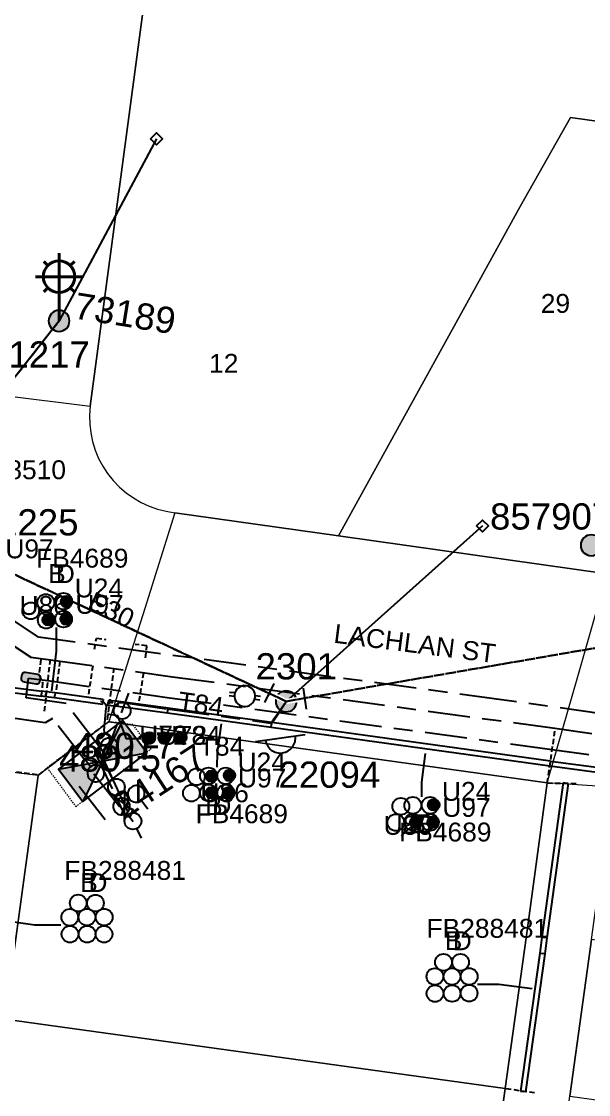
# Model space of a CAD drawing. Header units: metres. Extents: x 307881 to 309377, y 6244646 to 6245709.
# Drawn here: x 308475.5 to 308529.6, y 6245183.1 to 6245285.4 of the extents above; entities that cross this region are included whole.
import ezdxf
from ezdxf.enums import TextEntityAlignment as Align

# ---------------------------------------------------------------- set-up
doc = ezdxf.new("R2010")
doc.units = ezdxf.units.M
for name, pattern in [('Cable Exist OH', [1, 1, 0]), ('Cable Exist UG', [8.2, 4, -1.2, 1.8, -1.2]), ('Dash', [5, 3, -2]), ('DASHED', [0.75, 0.5, -0.25]), ('HIDDEN', [0.375, 0.25, -0.125]), ('HIDDEN2', [0.1875, 0.125, -0.0625])]:
    doc.linetypes.add(name, pattern=pattern)
doc.layers.get('0').update_dxf_attribs({"color": 6})
for name, color, linetype in [('_User Miscellaneous7', 7, 'Continuous'), ('_User Miscellaneous9', 7, 'Continuous'), ('Duct_SP_EXT', 7, 'Continuous'), ('Equip_HV_EXT', 7, 'Continuous'), ('Equip_LV_EXT', 7, 'Continuous'), ('Equip_SL_EXT', 7, 'Continuous'), ('Equip_SP_HV_EXT', 7, 'Continuous'), ('Equip_SP_SL_EXT', 7, 'Continuous'), ('Mains_HV_EXT', 7, 'Continuous'), ('Mains_LV_EXT', 7, 'Continuous'), ('Mains_SL_EXT', 7, 'Continuous'), ('Services_SP_EXT', 7, 'Continuous'), ('Sub_SP_EXT', 7, 'Continuous'), ('SupportsOH_SP_TR_HV_LV_SL_EXT', 7, 'Continuous'), ('Trench_SP_EXT', 7, 'Continuous')]:
    doc.layers.add(name, color=color, linetype=linetype)
for name, color, linetype, lineweight in [('Cadastre Buildings_SP_EXT', 9, 'Continuous', 5), ('Cadastre Land Parcels_SP_EXT', 9, 'Continuous', 5), ('Cadastre Other Property_SP_EXT', 9, 'HIDDEN', 5), ('Cadastre Roads_SP_EXT', 9, 'Continuous', 5)]:
    doc.layers.add(name, color=color, linetype=linetype, lineweight=lineweight)
doc.layers.add('UNKNOWN_FEATURES', color=1, linetype='DASHED', plot=False)
doc.styles.add('iecARIAL', font='arial.ttf', dxfattribs={"height": 2})
doc.styles.add('IESYMBOL1', font='isocp.shx')
doc.styles.add('POLE_LABEL', font='arial.ttf')
doc.styles.add('SLCP_LABEL', font='arial.ttf', dxfattribs={"height": 3.5})
doc.styles.get("Standard").update_dxf_attribs({"font": 'arial.ttf'})
doc.styles.add('SWITCH_LABEL', font='arial.ttf', dxfattribs={"height": 2.5})

# ---------------------------------------------------------------- blocks, each defined once
blk = doc.blocks.new('*U106')
for points in [[(0, 0), (3.68, 2.2), (3.97, -1.63)], [(0, 0), (-3.97, 1.63), (-3.68, -2.2)]]:
    blk.add_hatch(color=256).paths.add_polyline_path(points)
for p, q in [((3.68, 2.2), (-3.68, -2.2)), ((-3.97, 1.63), (3.97, -1.63))]:
    blk.add_line(p, q)
blk.add_lwpolyline([(-3.68, -2.2), (3.97, -1.63), (3.68, 2.2), (-3.97, 1.63)], close=True)
for tag, height, flags, p in [('ASSET_NUM', 2.5, 8, (2, 2)), ('STREET_CODE', 0.2, 9, (1.5, 0)), ('CONSTRUCTED_VOLTAGE', 0.2, 9, (1.5, -0.2)), ('OPERATING_VOLTAGE', 0.2, 9, (1.5, -0.6)), ('ORIENTATION', 0.2, 9, (1.5, -0.8)), ('OWNED_BY', 0.2, 9, (1.5, -1)), ('NO_PHASES', 0.2, 9, (1.5, -0.4)), ('OPERATED_BY', 0.2, 9, (1.5, -1.2)), ('SECONDARY_VOLTAGE', 0.2, 9, (1.5, -1.6)), ('STATE', 0.2, 9, (1.5, -1.8)), ('MAINTAINED_BY', 0.2, 9, (1.5, -1.4)), ('PARENT', 0.2, 9, (1.5, -2)), ('SUBSTATION_TYPE', 0.2, 9, (1.5, -2.2)), ('STREETNAME', 0.2, 9, (1.5, -3)), ('USAGE', 0.2, 9, (1.5, -2.4)), ('LEGEND', 0.2, 9, (1.5, -2.6)), ('LOCATION', 0.2, 9, (1.5, -2.8)), ('SUBURB', 0.2, 9, (1.5, -3.2)), ('Z', 0.2, 1, (1.5, -3.6)), ('NOTES', 0.2, 9, (1.5, -3.4))]:
    blk.add_attdef(tag, text='', height=height, dxfattribs=dict(flags=flags)).set_placement(p, align=Align.MIDDLE_LEFT)
blk = doc.blocks.new('DUCT_EXT')
blk.add_circle((0, 0.8), 0.8)
at = {"flags": 1}
blk.add_attdef('Z', (0, 0), '', height=0.2, dxfattribs=at)
at = {"flags": 9}
for tag, p in [('DUCT_CODE', (0, 0)), ('XSECT_TYPE', (0, -0.2)), ('STATE', (0, -0.6)), ('FB_REFERENCE', (0, -0.4)), ('NOTES', (0, -0.8))]:
    blk.add_attdef(tag, text='', height=0.2, dxfattribs=at).set_placement(p, align=Align.MIDDLE_LEFT)
blk = doc.blocks.new('LV_OH_LINKS_OPEN_EXT')
for p, q in [((-0.17, 4.97), (-0.17, 5.46)), ((0.17, 4.97), (0.17, 5.46)), ((-0.17, 3), (-0.17, 2.5)), ((0.17, 3), (0.17, 2.5))]:
    blk.add_line(p, q)
blk.add_lwpolyline([(0, 2.99, 1), (0, 4.98, 1)], format="xyb", close=True)
at = {"flags": 9}
for tag, p in [('ACTUAL_STATUS', (0, 0)), ('CONSTRUCTED_VOLTAGE', (0, -0.2)), ('OPERATING_VOLTAGE', (0, -0.6)), ('ORIENTATION', (0, -0.8)), ('OWNED_BY', (0, -1)), ('NO_PHASES', (0, -0.4)), ('STATE', (0, -1.2)), ('SWITCH_TYPE', (0, -1.4)), ('USAGE', (0, -1.6)), ('LEGEND', (0, -1.8)), ('NOTES', (0, -2))]:
    blk.add_attdef(tag, text='', height=0.2, dxfattribs=at).set_placement(p, align=Align.MIDDLE_LEFT)
at = {"flags": 1}
blk.add_attdef('Z', (0, 0), '', height=0.2, dxfattribs=at)
blk = doc.blocks.new('SL_LANTERN_EXT')
at = {"lineweight": 40}
for p, q in [((0, 1.97), (0, 6.47)), ((-1.46, 5.68), (-1.06, 5.28)), ((1.46, 5.68), (1.06, 5.28)), ((-2.25, 4.22), (2.25, 4.22)), ((-1.46, 2.76), (-1.06, 3.16)), ((1.46, 2.76), (1.06, 3.16)), ((0, 0), (0, 2.72))]:
    blk.add_line(p, q, dxfattribs=at)
blk.add_circle((0, 4.22), 1.5, dxfattribs=at)
at = {"color": 7, "style": 'iecARIAL', "flags": 8}
blk.add_attdef('ASSET_NUM', (1.5, 1.5), '', height=2.5, dxfattribs=at)
for tag, p, height, flags in [('CONSTRUCTED_VOLTAGE', (0.98, -0.65), 0.2, 9), ('CONTROL_TYPE', (0.98, -0.85), 0.2, 9), ('LANTERN_PURPOSE', (0.98, -1.05), 0.2, 9), ('LNUMBER', (2.18, -3.25), 2.5, 8), ('OPERATING_VOLTAGE', (0.98, -1.65), 0.2, 9), ('ORIENTATION', (0.98, -1.85), 0.2, 9), ('OWNED_BY', (0.98, -2.05), 0.2, 9), ('LANTERN_TYPE', (0.98, -1.25), 0.2, 9), ('NO_PHASES', (0.98, -1.45), 0.2, 9), ('STATE', (0.98, -2.25), 0.2, 9), ('USAGE', (0.98, -2.45), 0.2, 9), ('CEXIST', (0.98, -2.65), 0.2, 9), ('CNEW', (0.98, -2.85), 0.2, 9), ('CNUMBER', (0.98, -3.05), 0.2, 9), ('CREMOVE', (0.98, -3.25), 0.2, 9), ('CREPLACE', (0.98, -3.45), 0.2, 9), ('LKINGHEIGHT', (0.98, -3.65), 0.2, 9), ('LBRACKET', (0.98, -3.85), 0.2, 9), ('LBRACKETVOCAB', (0.98, -4.05), 0.2, 9), ('LCATEGORY', (0.98, -4.25), 0.2, 9), ('LCHARGE1', (0.98, -4.45), 0.2, 9), ('LCHARGE1PERCENT', (0.98, -4.65), 0.2, 9), ('LCHARGE2', (0.98, -4.85), 0.2, 9), ('LCHARGE2PERCENT', (0.98, -5.05), 0.2, 9), ('LCHARGE3', (0.98, -5.25), 0.2, 9), ('LCHARGE3PERCENT', (0.98, -5.45), 0.2, 9), ('LEXIST', (0.98, -5.65), 0.2, 9), ('LLAMP', (0.98, -5.85), 0.2, 9), ('LLAMPVOCAB', (0.98, -6.05), 0.2, 9), ('LMAST', (0.98, -6.25), 0.2, 9), ('LMASTVOCAB', (0.98, -6.45), 0.2, 9), ('LNEW', (0.98, -6.65), 0.2, 9), ('LANTNUMBER', (0.98, -6.85), 0.2, 9), ('LOUTREACH', (0.98, -7.25), 0.2, 9), ('LOUTREACHVOCAB', (0.98, -7.45), 0.2, 9), ('LRATECODE', (0.98, -7.65), 0.2, 9), ('LREMOVE', (0.98, -7.85), 0.2, 9), ('LREPLACE', (0.98, -8.05), 0.2, 9), ('LTYPE', (0.98, -8.25), 0.2, 9), ('STREETNAME', (0.98, -9.25), 0.2, 9), ('LTYPEVOCAB', (0.98, -8.45), 0.2, 9), ('LEGEND', (0.98, -8.65), 0.2, 9), ('LOCATION', (0.98, -8.85), 0.2, 9), ('NOTES', (0.98, -9.05), 0.2, 9), ('SUBURB', (0.98, -9.45), 0.2, 1)]:
    blk.add_attdef(tag, p, '', height=height, dxfattribs=dict(flags=flags))
blk = doc.blocks.new('CCP_EXT')
at = {"flags": 9}
for tag, p in [('STATE', (0, -1.8)), ('USAGE', (0, -1.2)), ('LEGEND', (0, -1.4)), ('LIFE_SUPPORT', (0, -1.6)), ('NOTES', (0, -2))]:
    blk.add_attdef(tag, text='', height=0.2, dxfattribs=at).set_placement(p, align=Align.MIDDLE_LEFT)
blk.add_wipeout([(0, 0.57), (0.57, 0), (0, -0.57), (-0.57, 0)])
blk.add_lwpolyline([(-0.57, 0), (0, 0.57), (0.57, 0), (0, -0.57), (-0.57, 0)])
at = {"flags": 1}
blk.add_attdef('Z', (0, 0), '', height=0.2, dxfattribs=at)
at = {"flags": 9}
for tag, p in [('CCP_TYPE', (0, 0)), ('CONSTRUCTED_VOLTAGE', (0, -0.2)), ('OPERATING_VOLTAGE', (0, -0.6)), ('ORIENTATION', (0, -0.8)), ('OWNED_BY', (0, -1)), ('NO_PHASES', (0, -0.4))]:
    blk.add_attdef(tag, text='', height=0.2, dxfattribs=at).set_placement(p, align=Align.MIDDLE_LEFT)
blk = doc.blocks.new('POLE_EXT')
blk.add_hatch(color=256).paths.add_polyline_path([(-1, 0, 1), (1, 0, 1)])
blk.add_lwpolyline([(-1, 0, 1), (1, 0, 1)], format="xyb", close=True)
for tag, height, flags, p in [('pNumber', 2.5, 8, (-17.84, 2.07)), ('OWNED_BY', 0.2, 9, (1.35, -0.4)), ('SPECIAL_USE', 0.2, 9, (1.35, -0.8)), ('STATE', 0.2, 9, (1.35, -1)), ('PARENT', 0.2, 9, (1.35, -0.6)), ('cLV', 0.2, 9, (1.35, -1.4)), ('hDepth', 0.2, 9, (1.35, -1.6)), ('hDia', 0.2, 9, (1.35, -1.8)), ('cHV', 0.2, 9, (1.35, -2)), ('USAGE', 0.2, 9, (1.35, -1.2)), ('LBRACKET', 0.2, 9, (1.35, -2.2)), ('LExisting', 0.2, 9, (1.35, -2.4)), ('LANTNUMBER', 0.2, 9, (1.35, -2.6)), ('LOther', 0.2, 9, (1.35, -2.8)), ('LRemove', 0.2, 9, (1.35, -3)), ('cLinedev', 0.2, 9, (1.35, -3.4)), ('pExisting', 0.2, 9, (1.35, -3.8)), ('LEGEND', 0.2, 9, (1.35, -3.2)), ('LOCATION', 0.2, 9, (1.35, -3.6)), ('PFNUMBER', 0.2, 9, (1.35, -4)), ('pFooting', 0.2, 9, (1.35, -4.4)), ('pNew', 0.2, 9, (1.35, -4.6)), ('pRelocate', 0.2, 9, (1.35, -5)), ('pRemove', 0.2, 9, (1.35, -5.2)), ('NEWPFNUMBER', 0.2, 9, (1.35, -4.2)), ('pReplace', 0.2, 9, (1.35, -5.4)), ('pStay', 0.2, 9, (1.35, -5.6)), ('pType', 0.2, 9, (1.35, -5.8)), ('cspan', 0.2, 9, (1.35, -6)), ('STREETNAME', 0.2, 9, (1.35, -6.2)), ('SUBURB', 0.2, 9, (1.35, -6.4)), ('OPERATED_BY', 0.2, 9, (1.36, -7.01)), ('NOTES', 0.2, 9, (1.35, -6.6)), ('MAINTAINED_BY', 0.2, 9, (1.36, -6.81))]:
    blk.add_attdef(tag, text='', height=height, dxfattribs=dict(flags=flags)).set_placement(p, align=Align.MIDDLE_LEFT)
at = {"style": 'POLE_LABEL'}
for tag, height, flags, p in [('ASSET_NUM', 2.5, 8, (2, 2)), ('STRUCTURE_PLANT_NUMBER', 0.2, 9, (1.35, 0.03)), ('STREET_CODE', 0.2, 9, (1.35, -0.2))]:
    blk.add_attdef(tag, text='', height=height, dxfattribs=dict(at, flags=flags)).set_placement(p, align=Align.MIDDLE_LEFT)
at = {"flags": 1}
blk.add_attdef('Z', (1.35, -7.33), '', height=0.2, dxfattribs=at)
blk = doc.blocks.new('HV_STJ_EXT')
h = blk.add_hatch(color=256)
edge = h.paths.add_edge_path()
edge.add_ellipse((-0.59, 0.13), major_axis=(0.226, 0.226), ratio=1, start_angle=45, end_angle=135)
edge.add_line((-0.91, 0.13), (-0.91, -0.13))
edge.add_ellipse((-0.59, -0.13), major_axis=(0.226, 0.226), ratio=1, start_angle=135, end_angle=225)
edge.add_line((-0.59, -0.45), (0.59, -0.45))
edge.add_ellipse((0.59, -0.13), major_axis=(-0.226, 0.226), ratio=1, start_angle=135, end_angle=225)
edge.add_line((0.91, -0.13), (0.91, 0.13))
edge.add_ellipse((0.59, 0.13), major_axis=(-0.226, 0.226), ratio=1, start_angle=225, end_angle=315)
edge.add_line((0.59, 0.45), (-0.59, 0.45))
blk.add_lwpolyline([(-0.91, 0.13), (-0.91, -0.13, 0.414214), (-0.59, -0.45), (0.59, -0.45, 0.414214), (0.91, -0.13), (0.91, 0.13, 0.414214), (0.59, 0.45), (-0.59, 0.45, 0.414214)], format="xyb", close=True)
for tag, flags, p in [('ORIENTATION', 9, (1.5, 0)), ('Z', 1, (1.5, -0.8)), ('USAGE', 9, (1.5, -0.2)), ('LEGEND', 9, (1.5, -0.4)), ('NOTES', 9, (1.5, -0.6))]:
    blk.add_attdef(tag, text='', height=0.2, dxfattribs=dict(flags=flags)).set_placement(p, align=Align.MIDDLE_LEFT)
blk = doc.blocks.new('LV_UG_DFUSE_CLOSED_EXT')
for points in [[(1, 0), (0, 0)], [(5.04, 0.73), (2.16, -0.72)], [(5.05, -0.71), (2.16, 0.72)], [(6.2, 0.01), (7.2, 0.01)]]:
    blk.add_lwpolyline(points)
for centre in [(1.8, 0), (5.4, 0.01)]:
    blk.add_circle(centre, 0.8)
at = {"flags": 9}
for tag, p in [('ACTUAL_STATUS', (0, 0)), ('CONSTRUCTED_VOLTAGE', (0, -0.2)), ('OPERATING_VOLTAGE', (0, -0.6)), ('ORIENTATION', (0, -0.8)), ('STATE', (0, -1)), ('NO_PHASES', (0, -0.4)), ('SWITCH_TYPE', (0, -1.2)), ('USAGE', (0, -1.4)), ('NOTES', (0, -1.6))]:
    blk.add_attdef(tag, text='', height=0.2, dxfattribs=at).set_placement(p, align=Align.MIDDLE_LEFT)
at = {"flags": 1}
blk.add_attdef('Z', (0, 0), '', height=0.2, dxfattribs=at)
blk = doc.blocks.new('LV_UG_DFUSE_OPEN_EXT')
for points in [[(1, 0), (0, 0)], [(6.2, 0.01), (7.2, 0.01)]]:
    blk.add_lwpolyline(points)
for centre in [(1.8, 0), (5.4, 0.01)]:
    blk.add_circle(centre, 0.8)
at = {"flags": 9}
for tag, p in [('ACTUAL_STATUS', (0, 0)), ('CONSTRUCTED_VOLTAGE', (0, -0.2)), ('OPERATING_VOLTAGE', (0, -0.6)), ('ORIENTATION', (0, -0.8)), ('STATE', (0, -1)), ('NO_PHASES', (0, -0.4)), ('SWITCH_TYPE', (0, -1.2)), ('USAGE', (0, -1.4)), ('NOTES', (0, -1.6))]:
    blk.add_attdef(tag, text='', height=0.2, dxfattribs=at).set_placement(p, align=Align.MIDDLE_LEFT)
at = {"flags": 1}
blk.add_attdef('Z', (0, 0), '', height=0.2, dxfattribs=at)
blk = doc.blocks.new('SWG_HOLEC_SU_EXT')
blk.add_line((1.8, -2), (5.8, -2))
for points in [[(1, 0), (0, 0)], [(6.6, 0), (7.6, 0)]]:
    blk.add_lwpolyline(points)
for points in [[(1.8, -0.8, 1), (1.8, 0.8, 1)], [(5.8, -0.8, 1), (5.8, 0.8, 1)]]:
    blk.add_lwpolyline(points, format="xyb", close=True)
at = {"style": 'SWITCH_LABEL', "flags": 8}
blk.add_attdef('ASSET_NUM', text='', height=2.5, rotation=179.9544, dxfattribs=at).set_placement((-2.4, 0), align=Align.MIDDLE_LEFT)
at = {"flags": 1}
blk.add_attdef('Z', (0, 0), '', height=0.2, dxfattribs=at)
at = {"flags": 9}
for tag, p in [('ACTUAL_STATUS', (0, -0.4)), ('CONSTRUCTED_VOLTAGE', (0, -0.6)), ('OPERATING_VOLTAGE', (0, -1)), ('NO_PHASES', (0, -0.8)), ('ORIENTATION', (0, -1.2)), ('OWNED_BY', (0, -1.4)), ('STATE', (0, -1.8)), ('SWITCH_TYPE', (0, -2)), ('PARENT', (0, -1.6)), ('STREETNAME', (0, -2.6)), ('SUBURB', (0, -2.8)), ('USAGE', (0, -2.2)), ('LOCATION', (0, -2.4)), ('NOTES', (0, -3))]:
    blk.add_attdef(tag, text='', height=0.2, dxfattribs=at).set_placement(p, align=Align.MIDDLE_LEFT)
at = {"style": 'SWITCH_LABEL', "flags": 9}
blk.add_attdef('STREET_CODE', text='', height=0.2, dxfattribs=at).set_placement((0, -0.2), align=Align.MIDDLE_LEFT)
blk = doc.blocks.new('*U85')
blk.add_line((3.43, 3.38), (-1.37, 3.38))
blk.add_lwpolyline([(2.47, 3.38, 0.414214), (1.03, 4.82, 0.414214), (-0.41, 3.38)], format="xyb")
for tag, height, flags, p in [('ASSET_NUM', 2.5, 8, (2, 2)), ('STREET_CODE', 0.2, 9, (1.5, 0)), ('ACTUAL_STATUS', 0.2, 9, (1.5, -0.2)), ('CONSTRUCTED_VOLTAGE', 0.2, 9, (1.5, -0.4)), ('OPERATING_VOLTAGE', 0.2, 9, (1.5, -0.8)), ('ORIENTATION', 0.2, 9, (1.5, -1)), ('NO_PHASES', 0.2, 9, (1.5, -0.6)), ('OWNED_BY', 0.2, 9, (1.5, -1.2)), ('OPERATED_BY', 0.2, 9, (1.5, -1.4)), ('STATE', 0.2, 9, (1.5, -1.8)), ('SWITCH_TYPE', 0.2, 9, (1.5, -2)), ('MAINTAINED_BY', 0.2, 9, (1.5, -1.6)), ('STREETNAME', 0.2, 9, (1.5, -2.8)), ('SUBURB', 0.2, 9, (1.5, -3)), ('USAGE', 0.2, 9, (1.5, -2.2)), ('LEGEND', 0.2, 9, (1.5, -2.4)), ('LOCATION', 0.2, 9, (1.5, -2.6)), ('Z', 0.2, 1, (1.5, -3.6)), ('NOTES', 0.2, 9, (1.5, -3.2)), ('LABEL_ALIGNMENT', 0.2, 9, (1.5, -3.4))]:
    blk.add_attdef(tag, text='', height=height, dxfattribs=dict(flags=flags)).set_placement(p, align=Align.MIDDLE_LEFT)
blk = doc.blocks.new('End Shackle_EXT')
at = {"flags": 9}
for tag, p in [('OWNED_BY', (0, -1)), ('STATE', (0, -1.2)), ('USAGE', (0, -1.4)), ('NOTES', (0, -1.6))]:
    blk.add_attdef(tag, text='', height=0.2, dxfattribs=at).set_placement(p, align=Align.MIDDLE_LEFT)
blk.add_wipeout([(0, 0.25), (1.81, 0.25), (1.82, -0.25), (0, -0.25)])
blk.add_line((1.81, -1), (1.81, 1))
at = {"flags": 1}
blk.add_attdef('Z', (0, 0), '', height=0.2, dxfattribs=at)
at = {"flags": 9}
for tag, p in [('CONNECTOR_TYPE', (0, 0)), ('CONSTRUCTED_VOLTAGE', (0, -0.2)), ('OPERATING_VOLTAGE', (0, -0.6)), ('ORIENTATION', (0, -0.8)), ('NO_PHASES', (0, -0.4))]:
    blk.add_attdef(tag, text='', height=0.2, dxfattribs=at).set_placement(p, align=Align.MIDDLE_LEFT)
blk = doc.blocks.new('CABLE_LARGE_EXT')
h = blk.add_hatch(color=256)
edge = h.paths.add_edge_path()
edge.add_arc((0, 0.55), 0.55, 0, 360)
blk.add_circle((0, 0.55), 0.55)
at = {"flags": 1}
blk.add_attdef('Z', (0, 0), '', height=0.2, dxfattribs=at)
at = {"flags": 9}
for tag, p in [('COND_CODE', (0, 0)), ('STATE', (0, -0.4)), ('XSECT_SIZE', (0, -0.6)), ('FB_REFERENCE', (0, -0.2)), ('NOTES', (0, -0.8))]:
    blk.add_attdef(tag, text='', height=0.2, dxfattribs=at).set_placement(p, align=Align.MIDDLE_LEFT)
blk = doc.blocks.new('SLCP_ZELL_EXT')
blk.add_wipeout([(-0.24, 7.5), (-0.71, 7.47), (-1.17, 7.41), (-1.64, 7.32), (-2.09, 7.21), (-2.54, 7.06), (-2.98, 6.89), (-3.41, 6.69), (-3.82, 6.46), (-4.22, 6.21), (-4.6, 5.93), (-4.96, 5.63), (-5.31, 5.31), (-5.63, 4.96), (-5.93, 4.6), (-6.21, 4.22), (-6.46, 3.82), (-6.69, 3.41), (-6.89, 2.98), (-7.06, 2.54), (-7.21, 2.09), (-7.32, 1.64), (-7.41, 1.17), (-7.47, 0.71), (-7.5, 0.24), (-7.5, -0.24), (-7.47, -0.71), (-7.41, -1.17), (-7.32, -1.64), (-7.21, -2.09), (-7.06, -2.54), (-6.89, -2.98), (-6.69, -3.41), (-6.46, -3.82), (-6.21, -4.22), (-5.93, -4.6), (-5.63, -4.96), (-5.31, -5.31), (-4.96, -5.63), (-4.6, -5.93), (-4.22, -6.21), (-3.82, -6.46), (-3.41, -6.69), (-2.98, -6.89), (-2.54, -7.06), (-2.09, -7.21), (-1.64, -7.32), (-1.17, -7.41), (-0.71, -7.47), (-0.24, -7.5), (0.24, -7.5), (0.71, -7.47), (1.17, -7.41), (1.64, -7.32), (2.09, -7.21), (2.54, -7.06), (2.98, -6.89), (3.41, -6.69), (3.82, -6.46), (4.22, -6.21), (4.6, -5.93), (4.96, -5.63), (5.31, -5.31), (5.63, -4.96), (5.93, -4.6), (6.21, -4.22), (6.46, -3.82), (6.69, -3.41), (6.89, -2.98), (7.06, -2.54), (7.21, -2.09), (7.32, -1.64), (7.41, -1.17), (7.47, -0.71), (7.5, -0.24), (7.5, 0.24), (7.47, 0.71), (7.41, 1.17), (7.32, 1.64), (7.21, 2.09), (7.06, 2.54), (6.89, 2.98), (6.69, 3.41), (6.46, 3.82), (6.21, 4.22), (5.93, 4.6), (5.63, 4.96), (5.31, 5.31), (4.96, 5.63), (4.6, 5.93), (4.22, 6.21), (3.82, 6.46), (3.41, 6.69), (2.98, 6.89), (2.54, 7.06), (2.09, 7.21), (1.64, 7.32), (1.17, 7.41), (0.71, 7.47), (0.24, 7.5)])
at = {"linetype": 'Dash', "lineweight": 40, "ltscale": 0.7}
for p, q in [((0, 4.11), (0, -4.11)), ((-4.11, 0), (4.11, 0))]:
    blk.add_line(p, q, dxfattribs=at)
blk.add_circle((0, 0), 4.11, dxfattribs=at)
at = {"lineweight": 40, "style": 'IESYMBOL1'}
for s, p in [('P', (-1.6, 0)), ('Z', (1.7, 0)), ('60', (-1.61, -3.31))]:
    blk.add_text(s, height=2, dxfattribs=at).set_placement(p, align=Align.BOTTOM_CENTER)
at = {"style": 'SLCP_LABEL'}
for tag, height, flags, p in [('ASSET_NUM', 2.5, 8, (2, 2)), ('STREET_CODE', 0.2, 9, (0, -0.2))]:
    blk.add_attdef(tag, text='', height=height, dxfattribs=dict(at, flags=flags)).set_placement(p, align=Align.MIDDLE_LEFT)
at = {"flags": 1}
blk.add_attdef('Z', (0, 0), '', height=0.2, dxfattribs=at)
at = {"flags": 9}
for tag, p in [('CONSTRUCTED_VOLTAGE', (0, -0.4)), ('CONTROL_TYPE', (0, -0.6)), ('OPERATING_VOLTAGE', (0, -1)), ('NO_PHASES', (0, -0.8)), ('ORIENTATION', (0, -1.2)), ('OWNED_BY', (0, -1.4)), ('STATE', (0, -2)), ('USAGE', (0, -1.6)), ('LOCATION', (0, -1.8)), ('NOTES', (0, -2.2))]:
    blk.add_attdef(tag, text='', height=0.2, dxfattribs=at).set_placement(p, align=Align.MIDDLE_LEFT)

msp = doc.modelspace()

# ---------------------------------------------------------------- linework, layer by layer
at = {"layer": '_User Miscellaneous7'}
for points in [[(308478.81, 6245227.61), (308478.81, 6245225.36), (308478.37, 6245221.55)], [(308478.81, 6245227.61), (308478.81, 6245225.36), (308478.37, 6245221.55)], [(308486.89, 6245216.97), (308485.52, 6245216.97), (308484.71, 6245219.17), (308483.73, 6245219.34)], [(308494.19, 6245214.27), (308494.2, 6245215.68), (308494.58, 6245218.41)], [(308513.68, 6245211.46), (308513.68, 6245212.87), (308514.06, 6245215.6)], [(308511.74, 6245207.74), (308512.72, 6245208.62)], [(308479.28, 6245199.21), (308476.78, 6245199.21), (308473.69, 6245199.66)], [(308519.01, 6245193.58), (308521.03, 6245193.59), (308524.23, 6245193.17)]]:
    msp.add_lwpolyline(points, dxfattribs=at)
at = {"layer": 'Cadastre Land Parcels_SP_EXT', "linetype": 'Continuous'}
msp.add_lwpolyline([(308488.98, 6245300.37), (308486.52, 6245281.98), (308482.06, 6245248.69), (308482, 6245247.85), (308482.02, 6245247), (308482.12, 6245246.15), (308482.29, 6245245.32), (308482.54, 6245244.51), (308482.87, 6245243.73), (308483.27, 6245242.98), (308483.73, 6245242.27), (308484.26, 6245241.61), (308484.85, 6245240.99), (308485.5, 6245240.44), (308486.19, 6245239.95), (308486.92, 6245239.52), (308487.69, 6245239.17), (308488.49, 6245238.88), (308489.32, 6245238.68), (308490.15, 6245238.54), (308505.74, 6245236.34), (308523.06, 6245267.75), (308527.86, 6245276.24), (308537.17, 6245274.92)], dxfattribs=at)
for points in [[(308537.17, 6245274.92), (308527.86, 6245276.24), (308523.06, 6245267.75), (308505.74, 6245236.34), (308531.37, 6245232.73), (308537.17, 6245274.92)], [(308577.64, 6245191.45), (308529.87, 6245197.86), (308527.82, 6245182.91), (308575.51, 6245176.31), (308577.64, 6245191.45)], [(308521.64, 6245183.66), (308473.93, 6245190.25), (308471.88, 6245175.24), (308519.57, 6245168.66), (308521.64, 6245183.66)]]:
    msp.add_lwpolyline(points, close=True, dxfattribs=at)
at = {"layer": 'Cadastre Roads_SP_EXT', "linetype": 'Continuous'}
for points in [[(308463.79, 6245115.69), (308465.78, 6245130.53), (308467.83, 6245145.56), (308469.82, 6245160.14), (308471.88, 6245175.24), (308473.93, 6245190.25), (308475.93, 6245204.93), (308477.1, 6245213.5), (308477.1, 6245213.5), (308465.41, 6245214.88), (308457.09, 6245215.88), (308455.93, 6245207.35), (308453.9, 6245192.48), (308451.85, 6245177.38), (308449.79, 6245162.28), (308447.78, 6245147.79), (308445.68, 6245132.04), (308443.66, 6245117.24)], [(308519.71, 6245123.68), (308521.76, 6245138.66), (308523.74, 6245153.15), (308525.77, 6245167.93), (308527.82, 6245182.91), (308529.87, 6245197.86), (308531.87, 6245212.39), (308531.87, 6245212.39), (308528.99, 6245212.57), (308525.66, 6245212.78), (308523.66, 6245198.22), (308521.64, 6245183.66), (308519.57, 6245168.66), (308517.48, 6245153.55), (308515.53, 6245139.41), (308513.4, 6245123.96)]]:
    msp.add_lwpolyline(points, dxfattribs=at)
at = {"layer": 'Duct_SP_EXT'}
for p, q in [((308474.44, 6245221.92), (308477.47, 6245221.53)), ((308474.37, 6245221.45), (308477.41, 6245221.05)), ((308477.41, 6245221.05), (308477.44, 6245221.29)), ((308477.41, 6245221.05), (308477.44, 6245221.29)), ((308477.82, 6245221), (308477.41, 6245221.05)), ((308477.47, 6245221.53), (308477.44, 6245221.29)), ((308477.47, 6245221.53), (308477.44, 6245221.29)), ((308477.88, 6245221.48), (308477.47, 6245221.53)), ((308477.82, 6245221), (308477.85, 6245221.24)), ((308478.67, 6245220.89), (308477.82, 6245221)), ((308477.88, 6245221.48), (308477.85, 6245221.24)), ((308478.73, 6245221.36), (308477.88, 6245221.48)), ((308478.67, 6245220.89), (308478.7, 6245221.12)), ((308483.25, 6245220.26), (308478.67, 6245220.89)), ((308478.73, 6245221.36), (308478.7, 6245221.12)), ((308483.32, 6245220.74), (308478.73, 6245221.36)), ((308483.32, 6245220.74), (308483.28, 6245220.5)), ((308483.82, 6245220.68), (308483.79, 6245220.45)), ((308483.82, 6245220.68), (308484.76, 6245220.58)), ((308484.76, 6245220.58), (308484.73, 6245220.34)), ((308484.76, 6245220.58), (308489.5, 6245219.94)), ((308483.25, 6245220.26), (308483.28, 6245220.5)), ((308483.76, 6245220.21), (308483.79, 6245220.45)), ((308483.76, 6245220.21), (308484.7, 6245220.1)), ((308484.7, 6245220.1), (308484.73, 6245220.34)), ((308484.7, 6245220.1), (308489.44, 6245219.47)), ((308489.44, 6245219.47), (308489.47, 6245219.71)), ((308489.5, 6245219.94), (308489.47, 6245219.71)), ((308499.38, 6245218.57), (308499.35, 6245218.34)), ((308499.38, 6245218.57), (308499.35, 6245218.34)), ((308499.38, 6245218.57), (308525.97, 6245214.89)), ((308499.32, 6245218.1), (308499.35, 6245218.34)), ((308499.32, 6245218.1), (308499.35, 6245218.34)), ((308499.32, 6245218.1), (308525.9, 6245214.42)), ((308525.9, 6245214.42), (308525.94, 6245214.65)), ((308525.9, 6245214.4), (308525.93, 6245214.63)), ((308525.97, 6245214.87), (308525.93, 6245214.63)), ((308525.97, 6245214.89), (308525.94, 6245214.65)), ((308525.97, 6245214.87), (308579.91, 6245207.8)), ((308525.9, 6245214.4), (308579.84, 6245207.32)), ((308527.18, 6245212.81), (308525.15, 6245198.06)), ((308527.66, 6245212.74), (308525.62, 6245198)), ((308527.18, 6245212.81), (308527.42, 6245212.77)), ((308527.66, 6245212.74), (308527.42, 6245212.77)), ((308525.15, 6245198.06), (308524.95, 6245196.56)), ((308525.15, 6245198.06), (308525.39, 6245198.03)), ((308525.62, 6245198), (308525.39, 6245198.03)), ((308525.62, 6245198), (308525.43, 6245196.5)), ((308524.95, 6245196.56), (308523.11, 6245183.4)), ((308525.43, 6245196.5), (308523.59, 6245183.33)), ((308524.95, 6245196.56), (308524.95, 6245196.56)), ((308524.95, 6245196.56), (308525.19, 6245196.53)), ((308524.95, 6245196.56), (308525.19, 6245196.53)), ((308525.43, 6245196.5), (308525.19, 6245196.53)), ((308525.43, 6245196.5), (308525.19, 6245196.53)), ((308525.43, 6245196.5), (308525.43, 6245196.5)), ((308523.11, 6245183.4), (308523.35, 6245183.37)), ((308523.59, 6245183.33), (308523.35, 6245183.37))]:
    msp.add_line(p, q, dxfattribs=at)
at = {"layer": 'Mains_HV_EXT', "linetype": 'Cable Exist UG'}
for points in [[(308483.25, 6245214.6), (308481.47, 6245215.07), (308481.47, 6245215.07), (308478.49, 6245218.94), (308477.77, 6245218.5), (308472.54, 6245219.27), (308473.32, 6245224.76)], [(308483.25, 6245214.6), (308482.9, 6245216.3), (308479.77, 6245220.35), (308475.95, 6245220.88), (308476.19, 6245222.77)]]:
    msp.add_lwpolyline(points, dxfattribs=at)
at = {"layer": 'Trench_SP_EXT', "linetype": 'Cable Exist UG'}
for points in [[(308482.87, 6245217.04, 0.574136), (308483.41, 6245217.78), (308483.41, 6245217.78), (308483.59, 6245219.91), (308483.59, 6245219.91, -0.601811), (308484.25, 6245220.39)], [(308483.04, 6245220.53, -0.352007), (308483.61, 6245220.13)]]:
    msp.add_lwpolyline(points, format="xyb", dxfattribs=at)
msp.add_lwpolyline([(308500.76, 6245220.56), (308499.44, 6245218.56)], dxfattribs=at)
at = {"layer": 'UNKNOWN_FEATURES'}
for points in [[(308482.48, 6245225.55), (308482.67, 6245226.58), (308483.56, 6245226.46)], [(308487.35, 6245224.7), (308487.47, 6245225.84), (308486.35, 6245225.98)], [(308477.37, 6245224.55), (308477.17, 6245223.1), (308477.52, 6245222.34), (308477.46, 6245221.62)], [(308477.72, 6245219.61), (308478.27, 6245224.53)], [(308479.17, 6245224.39), (308478.78, 6245221.43)], [(308482.31, 6245223.95), (308481.88, 6245221.05)], [(308483.73, 6245218.8), (308484.36, 6245223.68)], [(308487.14, 6245223.28), (308486.7, 6245220.43)], [(308477.14, 6245213.53), (308483.83, 6245218.62)], [(308525.66, 6245212.78), (308526.43, 6245218)], [(308477.02, 6245213.54), (308474.77, 6245213.86), (308472.26, 6245214.21)], [(308525.66, 6245212.78), (308528.55, 6245212.71)], [(308521.72, 6245183.64), (308524.63, 6245183.24)]]:
    msp.add_lwpolyline(points, dxfattribs=at)

# ---------------------------------------------------------------- block references
at = {"layer": '_User Miscellaneous7'}
for name, p, rotation in [('DUCT_EXT', (308477.2, 6245229.19), 90.32996302620083), ('DUCT_EXT', (308478.68, 6245228.3), 90.01006008827264), ('CABLE_LARGE_EXT', (308478.62, 6245228.34), 90.20834737662733), ('DUCT_EXT', (308480.33, 6245228.41), 90.45538968124477), ('CABLE_LARGE_EXT', (308480.33, 6245228.41), 90.20834737662733), ('LV_OH_LINKS_OPEN_EXT', (308500.76, 6245220.56), 82.7389986777344), ('CABLE_LARGE_EXT', (308494.18, 6245213.39), 85.66230904352008), ('CABLE_LARGE_EXT', (308494.19, 6245211.84), 90.20834737662733), ('CABLE_LARGE_EXT', (308495.83, 6245211.85), 90.20834737662733), ('CABLE_LARGE_EXT', (308513.68, 6245209.04), 90.20834737662733), ('CABLE_LARGE_EXT', (308515.32, 6245209.05), 90.20834737662733)]:
    msp.add_blockref(name, p, dxfattribs=dict(at, rotation=rotation))
for name, p in [('CABLE_LARGE_EXT', (308487.71, 6245216.52)), ('CABLE_LARGE_EXT', (308489.13, 6245216.51)), ('CABLE_LARGE_EXT', (308490.71, 6245216.56)), ('DUCT_EXT', (308492.2, 6245212.56)), ('DUCT_EXT', (308493.35, 6245212.65)), ('DUCT_EXT', (308494.99, 6245212.65)), ('CABLE_LARGE_EXT', (308495.35, 6245212.95)), ('DUCT_EXT', (308491.72, 6245211.01)), ('DUCT_EXT', (308493.35, 6245211.04)), ('DUCT_EXT', (308495, 6245211.03)), ('DUCT_EXT', (308512.84, 6245209.84)), ('DUCT_EXT', (308514.48, 6245209.85)), ('DUCT_EXT', (308511.69, 6245209.75)), ('CABLE_LARGE_EXT', (308514.83, 6245210.14)), ('DUCT_EXT', (308511.21, 6245208.21)), ('DUCT_EXT', (308512.83, 6245208.24)), ('DUCT_EXT', (308514.49, 6245208.22)), ('DUCT_EXT', (308480.93, 6245200.53)), ('DUCT_EXT', (308482.57, 6245200.52)), ('DUCT_EXT', (308480.12, 6245199.17)), ('DUCT_EXT', (308481.76, 6245199.18)), ('DUCT_EXT', (308483.4, 6245199.18)), ('DUCT_EXT', (308480.14, 6245197.56)), ('DUCT_EXT', (308481.78, 6245197.56)), ('DUCT_EXT', (308483.39, 6245197.56)), ('DUCT_EXT', (308515.76, 6245194.88)), ('DUCT_EXT', (308517.39, 6245194.88)), ('DUCT_EXT', (308514.94, 6245193.52)), ('DUCT_EXT', (308516.57, 6245193.53)), ('DUCT_EXT', (308518.21, 6245193.53)), ('DUCT_EXT', (308514.95, 6245191.9)), ('DUCT_EXT', (308516.58, 6245191.91)), ('DUCT_EXT', (308518.2, 6245191.94))]:
    msp.add_blockref(name, p, dxfattribs=at)
at = {"layer": 'Equip_HV_EXT', "rotation": 351.3353667294494}
msp.add_blockref('HV_STJ_EXT', (308476.41, 6245222.77), dxfattribs=at)
at = {"layer": 'Equip_LV_EXT', "rotation": 69.62532279113937}
msp.add_blockref('LV_UG_DFUSE_OPEN_EXT', (308483.25, 6245214.6), dxfattribs=at)
at = {"layer": 'Equip_SL_EXT'}
ref = msp.add_blockref('SLCP_ZELL_EXT', (308467.99, 6245238.13), dxfattribs=at)
ref.add_attrib('ASSET_NUM', '2225', dxfattribs={"layer": '_User Miscellaneous9', "height": 2.5, "style": 'SLCP_LABEL'}).set_placement((308477.07, 6245238.88), align=Align.TOP_CENTER)
at = {"layer": 'Equip_SP_HV_EXT'}
ref = msp.add_blockref('*U85', (308500.76, 6245220.56), dxfattribs=dict(at, rotation=187.9395738007859))
ref.add_attrib('ASSET_NUM', '22094', dxfattribs={"layer": '0', "height": 2.5}).set_placement((308500.02, 6245214.82), align=Align.TOP_LEFT)
at = {"layer": 'Equip_SP_SL_EXT'}
ref = msp.add_blockref('SL_LANTERN_EXT', (308479.1, 6245256.83), dxfattribs=at)
ref.add_attrib('ASSET_NUM', '73189', dxfattribs={"layer": '_User Miscellaneous7', "height": 2.5, "rotation": 350.8448, "style": 'iecARIAL'}).set_placement((308480.6, 6245258.33), align=Align.MIDDLE_LEFT)
at = {"layer": 'Sub_SP_EXT'}
ref = msp.add_blockref('*U106', (308483.25, 6245214.87), dxfattribs=dict(at, rotation=32.9592996059668))
ref.add_attrib('ASSET_NUM', '24167', dxfattribs={"layer": '0', "height": 2.5, "rotation": 32.9593}).set_placement((308483.92, 6245211.35), align=Align.TOP_LEFT)
at = {"layer": 'SupportsOH_SP_TR_HV_LV_SL_EXT'}
ref = msp.add_blockref('POLE_EXT', (308479.1, 6245256.83), dxfattribs=at)
ref.add_attrib('ASSET_NUM', '1217', dxfattribs={"layer": '_User Miscellaneous9', "height": 2.5, "style": 'POLE_LABEL'}).set_placement((308474.27, 6245253.63), align=Align.MIDDLE_LEFT)
ref = msp.add_blockref('POLE_EXT', (308500.76, 6245220.56), dxfattribs=at)
ref.add_attrib('ASSET_NUM', '2301', dxfattribs={"layer": '0', "height": 2.5, "style": 'POLE_LABEL'}).set_placement((308501.72, 6245225.15), align=Align.TOP_CENTER)

# ---------------------------------------------------------------- texts
at = {"layer": '_User Miscellaneous7'}
for s, rotation, p in [('E30', 333.8261, (308481.68, 6245229.46)), ('T84', 352.0692, (308490.35, 6245219.72))]:
    msp.add_text(s, height=1.8, rotation=rotation, dxfattribs=at).set_placement(p)
for s, p in [('U72', (308486.74, 6245216.44)), ('U72', (308488.61, 6245216.42)), ('T84', (308490.19, 6245216.41)), ('T84', (308492.43, 6245215.38)), ('U24', (308496.12, 6245213.88)), ('U97', (308496.16, 6245212.35)), ('U86', (308492.58, 6245210.94)), ('U24', (308515.61, 6245211.08)), ('B', (308493.02, 6245209.72)), ('D', (308493.72, 6245209.73)), ('U97', (308515.65, 6245209.55)), ('FB4689', (308492.12, 6245208.94)), ('U86', (308510.05, 6245207.84)), ('B', (308512.43, 6245207.99)), ('D', (308513.14, 6245208)), ('FB4689', (308511.53, 6245207.2)), ('FB288481', (308479.6, 6245203.54)), ('B', (308481.11, 6245202.38)), ('D', (308481.9, 6245202.38)), ('FB288481', (308514.14, 6245198.02)), ('B', (308515.88, 6245196.84)), ('D', (308516.64, 6245196.83))]:
    msp.add_text(s, height=1.8, dxfattribs=at).set_placement(p)
at = {"layer": 'Cadastre Land Parcels_SP_EXT'}
for s, p in [('29', (308525.04, 6245257.6)), ('12', (308493.41, 6245251.89))]:
    msp.add_text(s, height=1.8, dxfattribs=at).set_placement(p)
at = {"layer": 'Cadastre Roads_SP_EXT'}
msp.add_text('LACHLAN ST', height=1.8, rotation=352.7629, dxfattribs=at).set_placement((308505.22, 6245226.16))

# ---------------------------------------------------------------- next in the draw order: linework, layer by layer
at = {"layer": 'Mains_SL_EXT', "linetype": 'Cable Exist OH'}
msp.add_lwpolyline([(308464.03, 6245237.7), (308479.1, 6245256.83)], dxfattribs=at)

# ---------------------------------------------------------------- next in the draw order: block references
at = {"layer": '_User Miscellaneous7'}
for p, rotation in [((308480.32, 6245230.1), 89.8357900874238), ((308478.64, 6245229.98), 89.46245349251805)]:
    msp.add_blockref('DUCT_EXT', p, dxfattribs=dict(at, rotation=rotation))
msp.add_blockref('CABLE_LARGE_EXT', (308479.81, 6245229.52), dxfattribs=at)
at = {"layer": 'Services_SP_EXT'}
for p in [(308488.39, 6245274.18), (308519.47, 6245237.28)]:
    msp.add_blockref('CCP_EXT', p, dxfattribs=at)
at = {"layer": 'Services_SP_EXT', "rotation": 114.7379640542461}
msp.add_blockref('CCP_EXT', (308485.62, 6245210.05), dxfattribs=at)

# ---------------------------------------------------------------- next in the draw order: texts
at = {"layer": '_User Miscellaneous7'}
for s, p in [('FB288510', (308468.16, 6245241.74)), ('U97', (308473.98, 6245234.2)), ('FB4689', (308476.91, 6245233.31)), ('B', (308478.05, 6245231.84)), ('D', (308478.79, 6245231.83)), ('U24', (308480.59, 6245230.47)), ('U86', (308475.33, 6245228.8)), ('U97', (308480.66, 6245228.91))]:
    msp.add_text(s, height=1.8, dxfattribs=at).set_placement(p)

# ---------------------------------------------------------------- next in the draw order: block references
at = {"layer": 'Services_SP_EXT'}
for p in [(308488.39, 6245274.18), (308519.47, 6245237.28)]:
    msp.add_blockref('CCP_EXT', p, dxfattribs=at)
at = {"layer": 'Services_SP_EXT', "rotation": 114.7379640542461}
msp.add_blockref('CCP_EXT', (308485.62, 6245210.05), dxfattribs=at)

# ---------------------------------------------------------------- next in the draw order: linework, layer by layer
at = {"layer": 'Cadastre Buildings_SP_EXT', "linetype": 'Continuous'}
msp.add_lwpolyline([(308473.93, 6245190.25), (308521.64, 6245183.66), (308523.66, 6245198.22), (308525.66, 6245212.78), (308489.14, 6245217.87), (308483.85, 6245218.61), (308477.1, 6245213.5), (308475.93, 6245204.93), (308473.93, 6245190.25)], close=True, dxfattribs=at)
at = {"layer": 'Cadastre Other Property_SP_EXT', "linetype": 'HIDDEN2'}
msp.add_lwpolyline([(308483.83, 6245218.62), (308477.96, 6245214.23), (308480.69, 6245210.52), (308487.88, 6245216.03), (308486.15, 6245218.34), (308483.83, 6245218.62)], close=True, dxfattribs=at)
at = {"layer": 'Cadastre Roads_SP_EXT', "linetype": 'Continuous'}
for points in [[(308486.52, 6245281.98), (308488.98, 6245300.37), (308491.38, 6245318.27), (308493.49, 6245333.96), (308495.58, 6245349.61), (308497.98, 6245367.55), (308500.13, 6245383.6), (308502.53, 6245401.47), (308493.89, 6245400.21), (308481.75, 6245398.44), (308478.03, 6245398.06), (308470.75, 6245343.34), (308474.17, 6245342.87), (308471.75, 6245325.12), (308469.38, 6245307.6), (308467.11, 6245289.59), (308464.36, 6245269.29), (308461.9, 6245251.22), (308473.65, 6245249.75), (308482.06, 6245248.69), (308486.52, 6245281.98)], [(308528.57, 6245222.94), (308531.37, 6245232.73), (308505.74, 6245236.34), (308490.15, 6245238.54), (308487.27, 6245229.42), (308483.85, 6245218.61), (308489.14, 6245217.87), (308525.66, 6245212.78), (308528.57, 6245222.94)]]:
    msp.add_lwpolyline(points, close=True, dxfattribs=at)
at = {"layer": 'Services_SP_EXT'}
for points in [[(308488.39, 6245274.18), (308479.1, 6245256.83), (308464.03, 6245237.7)], [(308519.47, 6245237.28), (308500.76, 6245220.56)], [(308483.26, 6245215.13), (308485.62, 6245210.05)]]:
    msp.add_lwpolyline(points, dxfattribs=at)
at = {"layer": 'Trench_SP_EXT', "linetype": 'Cable Exist UG'}
msp.add_lwpolyline([(308482.46, 6245215.83), (308485.27, 6245209.87)], dxfattribs=at)

# ---------------------------------------------------------------- next in the draw order: block references
at = {"layer": 'Equip_HV_EXT'}
ref = msp.add_blockref('SWG_HOLEC_SU_EXT', (308482.88, 6245216.29), dxfattribs=dict(at, rotation=308.1856469880623))
ref.add_attrib('ASSET_NUM', '48017', dxfattribs={"layer": '0', "height": 2.5, "rotation": 0.3673, "style": 'SWITCH_LABEL'}).set_placement((308480.48, 6245217.54), align=Align.TOP_LEFT)
ref = msp.add_blockref('SWG_HOLEC_SU_EXT', (308481.5, 6245215.11), dxfattribs=dict(at, rotation=307.8708813008766))
ref.add_attrib('ASSET_NUM', '48015', dxfattribs={"layer": '0', "height": 2.5, "style": 'SWITCH_LABEL'}).set_placement((308479.1, 6245216.36), align=Align.TOP_LEFT)
at = {"layer": 'Equip_LV_EXT', "rotation": 295.7752465517055}
msp.add_blockref('LV_UG_DFUSE_CLOSED_EXT', (308483.79, 6245214), dxfattribs=at)
at = {"layer": 'SupportsOH_SP_TR_HV_LV_SL_EXT'}
ref = msp.add_blockref('POLE_EXT', (308529.85, 6245235.44), dxfattribs=at)
ref.add_attrib('ASSET_NUM', '857907', dxfattribs={"layer": '_User Miscellaneous9', "height": 2.5, "style": 'POLE_LABEL'}).set_placement((308531.85, 6245236.19), align=Align.BOTTOM_RIGHT)

# ---------------------------------------------------------------- next in the draw order: block references
at = {"layer": 'Mains_SL_EXT', "rotation": 153.8985190578616}
msp.add_blockref('End Shackle_EXT', (308500.76, 6245220.56), dxfattribs=at)

# ---------------------------------------------------------------- next in the draw order: linework, layer by layer
at = {"layer": 'Duct_SP_EXT'}
for p, q in [((308489.5, 6245219.94), (308499.38, 6245218.57)), ((308489.44, 6245219.47), (308499.32, 6245218.1))]:
    msp.add_line(p, q, dxfattribs=at)

# ---------------------------------------------------------------- next in the draw order: block references
at = {"layer": 'Mains_SL_EXT', "rotation": 8.012023631036714}
msp.add_blockref('End Shackle_EXT', (308500.76, 6245220.56), dxfattribs=at)

# ---------------------------------------------------------------- next in the draw order: linework, layer by layer
at = {"layer": 'Mains_HV_EXT', "linetype": 'Cable Exist UG'}
for points in [[(308571.45, 6245213.72), (308521.28, 6245220.71), (308477.13, 6245226.68), (308474.24, 6245228.63), (308467.62, 6245229.6), (308466.1, 6245231.81), (308458.12, 6245233.01), (308458.42, 6245235.17), (308456.4, 6245234.67), (308454.43, 6245234.37), (308452.68, 6245234.32), (308451.15, 6245234.39), (308445.65, 6245235.22), (308421.29, 6245238.72), (308417.13, 6245239.32), (308414.22, 6245243.81), (308394.83, 6245246.61)], [(308473.5, 6245226.72), (308476.41, 6245224.76), (308476.41, 6245224.76), (308478.27, 6245224.53), (308489.93, 6245222.91), (308525.94, 6245218.06), (308890.9, 6245167)], [(308476.19, 6245222.77), (308478.02, 6245222.54), (308478.02, 6245222.54), (308489.63, 6245220.91), (308525.65, 6245216.04), (308890.62, 6245165.02), (308894.78, 6245164.46), (308896.74, 6245178.22), (308897.13, 6245178.64), (308898.42, 6245178.43)]]:
    msp.add_lwpolyline(points, dxfattribs=at)
at = {"layer": 'Mains_HV_EXT', "linetype": 'Cable Exist OH'}
for points in [[(308500.76, 6245220.56), (308464.03, 6245237.7)], [(308585.79, 6245221.13), (308540.77, 6245227.46), (308500.76, 6245220.56)]]:
    msp.add_lwpolyline(points, dxfattribs=at)
at = {"layer": 'Mains_LV_EXT', "linetype": 'Cable Exist OH'}
for points in [[(308464.03, 6245237.7), (308500.76, 6245220.56)], [(308500.76, 6245220.56), (308540.77, 6245227.46), (308585.79, 6245221.13)]]:
    msp.add_lwpolyline(points, dxfattribs=at)
at = {"layer": 'Mains_LV_EXT', "linetype": 'Cable Exist UG'}
msp.add_lwpolyline([(308483.25, 6245214.6), (308485.39, 6245220.42), (308485.39, 6245220.42), (308489.42, 6245219.85), (308499.28, 6245218.48), (308500.76, 6245220.56)], dxfattribs=at)
at = {"layer": 'Mains_SL_EXT', "linetype": 'Cable Exist OH'}
for points in [[(308464.03, 6245237.7), (308500.76, 6245220.56)], [(308540.77, 6245227.46), (308500.76, 6245220.56)]]:
    msp.add_lwpolyline(points, dxfattribs=at)

doc.saveas('drawing.dxf')
